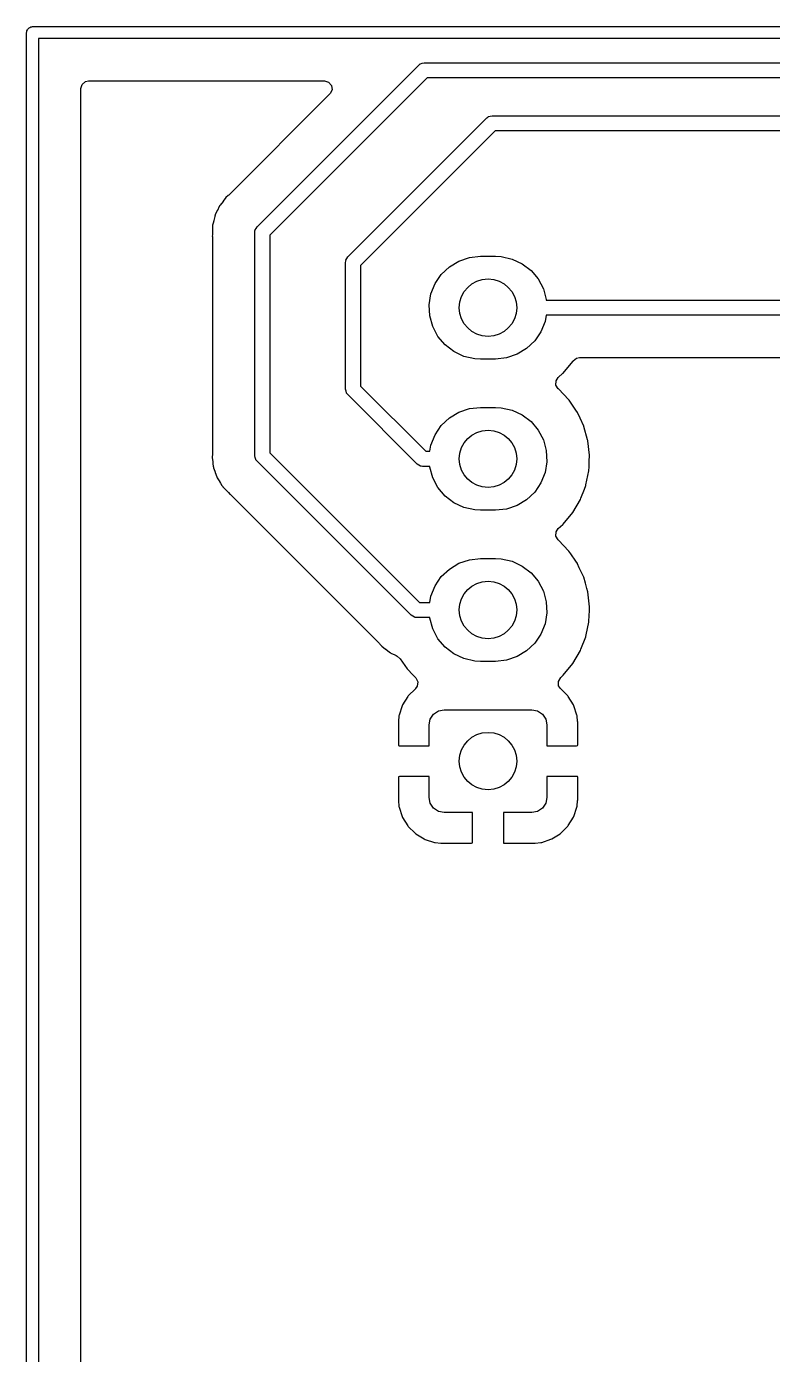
# Model space of a CAD drawing. Extents: x 20.1 to 80.3, y -80.1 to -19.9.
# Drawn here: x 20.1 to 32.44, y -41.86 to -19.9 of the extents above; entities that cross this region are included whole.
import ezdxf

# ---------------------------------------------------------------- set-up
doc = ezdxf.new("R2010")
doc.units = 0
doc.layers.add('BLACK', color=7, linetype='CONTINUOUS')

msp = doc.modelspace()

# ---------------------------------------------------------------- linework, layer by layer
at = {"layer": 'BLACK', "linetype": 'CONTINUOUS'}
for p, q in [((20.1, -20), (20.1049, -19.9849)), ((20.1049, -19.9691), (20.1142, -19.9563)), ((20.1049, -19.9849), (20.1049, -19.9691)), ((20.1142, -19.9563), (20.1191, -19.9412)), ((20.1191, -19.9412), (20.1319, -19.9319)), ((20.1319, -19.9319), (20.1412, -19.9191)), ((20.1412, -19.9191), (20.1563, -19.9142)), ((20.1563, -19.9142), (20.1691, -19.9049)), ((20.1691, -19.9049), (20.1849, -19.9049)), ((20.1849, -19.9049), (20.2, -19.9)), ((20.2, -19.9), (80.2, -19.9)), ((20.1, -80), (20.1, -20)), ((20.3, -20.1), (20.3, -79.9)), ((80.1, -20.1), (20.3, -20.1)), ((23.9116, -23.2116), (26.5871, -20.5361)), ((26.5871, -20.5361), (26.6049, -20.5228)), ((26.6049, -20.5228), (26.6079, -20.5193)), ((26.6079, -20.5193), (26.6107, -20.5185)), ((26.6107, -20.5185), (26.6158, -20.5147)), ((26.6158, -20.5147), (26.6459, -20.5082)), ((26.6459, -20.5082), (26.6755, -20.4995)), ((26.6755, -20.4995), (75.1245, -20.4995)), ((21, -20.926), (21.02, -20.8579)), ((21.02, -20.8579), (21.0737, -20.8114)), ((21.0737, -20.8114), (21.126, -20.8)), ((21.126, -20.8), (25.0284, -20.8)), ((26.7273, -20.7495), (24.125, -23.3518)), ((25.0284, -20.8), (25.0965, -20.82)), ((25.0965, -20.82), (25.143, -20.8737)), ((75.0727, -20.7495), (26.7273, -20.7495)), ((21, -57.4284), (21, -20.926)), ((25.1175, -21.0151), (23.4446, -22.688)), ((25.1236, -21.0085), (25.1175, -21.0151)), ((25.1531, -20.9439), (25.1236, -21.0085)), ((25.143, -20.8737), (25.1531, -20.9439)), ((25.4116, -23.7116), (27.7116, -21.4116)), ((27.7116, -21.4116), (27.7294, -21.3983)), ((27.7294, -21.3983), (27.7325, -21.3948)), ((27.7325, -21.3948), (27.7352, -21.394)), ((27.7352, -21.394), (27.7404, -21.3901)), ((27.7404, -21.3901), (27.7705, -21.3837)), ((27.7705, -21.3837), (27.8, -21.375)), ((27.8, -21.375), (73.8, -21.375)), ((27.8518, -21.625), (25.625, -23.8518)), ((73.7482, -21.625), (27.8518, -21.625)), ((23.3494, -22.7918), (23.3005, -22.8526)), ((23.3512, -22.7894), (23.3494, -22.7918)), ((23.3987, -22.7274), (23.3512, -22.7894)), ((23.4368, -22.6951), (23.3987, -22.7274)), ((23.4446, -22.688), (23.4368, -22.6951)), ((23.2124, -23.0391), (23.1969, -23.1086)), ((23.2139, -23.0324), (23.2124, -23.0391)), ((23.2124, -23.0391), (23.2124, -23.0391)), ((23.2168, -23.0262), (23.2139, -23.0324)), ((23.2176, -23.024), (23.2168, -23.0262)), ((23.2177, -23.0234), (23.2176, -23.024)), ((23.218, -23.0227), (23.2177, -23.0234)), ((23.2182, -23.0222), (23.218, -23.0227)), ((23.2191, -23.0199), (23.2182, -23.0222)), ((23.2207, -23.0133), (23.2191, -23.0199)), ((23.2554, -22.9434), (23.2207, -23.0133)), ((23.2567, -22.9406), (23.2554, -22.9434)), ((23.2869, -22.876), (23.2567, -22.9406)), ((23.2897, -22.8698), (23.2869, -22.876)), ((23.2939, -22.8644), (23.2897, -22.8698)), ((23.2951, -22.8624), (23.2939, -22.8644)), ((23.2954, -22.8619), (23.2951, -22.8624)), ((23.2958, -22.8612), (23.2954, -22.8619)), ((23.2961, -22.8608), (23.2958, -22.8612)), ((23.2974, -22.8587), (23.2961, -22.8608)), ((23.3005, -22.8526), (23.2974, -22.8587)), ((23.1748, -23.2074), (23.1745, -23.2129)), ((23.1745, -23.2129), (23.1745, -23.2863)), ((23.1759, -23.2024), (23.1748, -23.2074)), ((23.1766, -23.1976), (23.1759, -23.2024)), ((23.1768, -23.1965), (23.1766, -23.1976)), ((23.1771, -23.1941), (23.1768, -23.1965)), ((23.1773, -23.1873), (23.1771, -23.1941)), ((23.186, -23.1524), (23.1773, -23.1873)), ((23.1962, -23.1116), (23.186, -23.1524)), ((23.1969, -23.1086), (23.1962, -23.1116)), ((23.875, -23.3), (23.8782, -23.278)), ((23.8779, -23.2734), (23.8792, -23.2709)), ((23.8782, -23.278), (23.8779, -23.2734)), ((23.8792, -23.2709), (23.8801, -23.2645)), ((23.8801, -23.2645), (23.8968, -23.2386)), ((23.8968, -23.2386), (23.9116, -23.2116)), ((23.1729, -23.3459), (23.1723, -23.3666)), ((23.1723, -23.3666), (23.1736, -23.3733)), ((23.1745, -23.2898), (23.1729, -23.3459)), ((23.1736, -23.3733), (23.1741, -23.3796)), ((23.1741, -23.3796), (23.1745, -23.3897)), ((23.1745, -23.2863), (23.1745, -23.2898)), ((23.1745, -23.3897), (23.1745, -26.96)), ((23.875, -27), (23.875, -23.3)), ((24.125, -23.3518), (24.125, -26.9482)), ((25.3968, -23.7386), (25.4116, -23.7116)), ((27.251, -23.7784), (27.425, -23.7198)), ((27.425, -23.7198), (27.6075, -23.7)), ((27.6075, -23.7), (27.8575, -23.7)), ((27.8575, -23.7), (27.9522, -23.7053)), ((27.9522, -23.7053), (28.1314, -23.7453)), ((25.375, -23.8), (25.3782, -23.778)), ((25.375, -25.9), (25.375, -23.8)), ((25.3779, -23.7734), (25.3792, -23.7709)), ((25.3782, -23.778), (25.3779, -23.7734)), ((25.3792, -23.7709), (25.3801, -23.7645)), ((25.3801, -23.7645), (25.3968, -23.7386)), ((25.625, -23.8518), (25.625, -25.8482)), ((26.9602, -23.9991), (27.0936, -23.8729)), ((27.0936, -23.8729), (27.251, -23.7784)), ((28.1314, -23.7453), (28.2978, -23.8229)), ((28.2978, -23.8229), (28.4437, -23.9345)), ((28.4437, -23.9345), (28.5622, -24.0747)), ((26.7888, -24.3214), (26.857, -24.1509)), ((26.857, -24.1509), (26.9602, -23.9991)), ((28.5622, -24.0747), (28.6478, -24.2371)), ((26.7588, -24.5026), (26.7888, -24.3214)), ((28.6478, -24.2371), (28.6966, -24.4141)), ((26.7684, -24.6859), (26.7588, -24.5026)), ((28.6966, -24.4141), (28.6971, -24.425)), ((28.6971, -24.425), (35.1017, -24.425)), ((26.8172, -24.8629), (26.7684, -24.6859)), ((28.6762, -24.7786), (28.608, -24.9491)), ((28.6933, -24.675), (28.6762, -24.7786)), ((35.147, -24.675), (28.6933, -24.675)), ((26.9028, -25.0253), (26.8172, -24.8629)), ((27.0213, -25.1655), (26.9028, -25.0253)), ((28.608, -24.9491), (28.5048, -25.1009)), ((27.1672, -25.2771), (27.0213, -25.1655)), ((28.3714, -25.227), (28.214, -25.3216)), ((28.5048, -25.1009), (28.3714, -25.227)), ((27.3336, -25.3547), (27.1672, -25.2771)), ((27.5128, -25.3947), (27.3336, -25.3547)), ((27.6075, -25.4), (27.5128, -25.3947)), ((27.8575, -25.4), (27.6075, -25.4)), ((28.04, -25.3802), (27.8575, -25.4)), ((28.214, -25.3216), (28.04, -25.3802)), ((28.9765, -25.6306), (29.1348, -25.4378)), ((29.1348, -25.4378), (29.1374, -25.4334)), ((29.1374, -25.4334), (29.14, -25.4296)), ((29.14, -25.4296), (29.1953, -25.3851)), ((29.1953, -25.3851), (29.2435, -25.3755)), ((29.2435, -25.3755), (34.6848, -25.3755)), ((28.8949, -25.7024), (28.9727, -25.6339)), ((28.9727, -25.6339), (28.9765, -25.6306)), ((25.3837, -25.9295), (25.375, -25.9)), ((25.625, -25.8482), (26.7018, -26.925)), ((28.8567, -25.8301), (28.8581, -25.7592)), ((28.894, -25.8906), (28.8567, -25.8301)), ((28.8581, -25.7592), (28.8949, -25.7024)), ((28.8943, -25.8909), (28.894, -25.8906)), ((28.8984, -25.894), (28.8943, -25.8909)), ((29.0698, -26.0753), (28.8984, -25.894)), ((25.3901, -25.9596), (25.3837, -25.9295)), ((25.394, -25.9648), (25.3901, -25.9596)), ((25.3948, -25.9675), (25.394, -25.9648)), ((25.3983, -25.9706), (25.3948, -25.9675)), ((25.4116, -25.9884), (25.3983, -25.9706)), ((26.5616, -27.1384), (25.4116, -25.9884)), ((29.0726, -26.0795), (29.0698, -26.0753)), ((29.1842, -26.2436), (29.0726, -26.0795)), ((27.0936, -26.3729), (27.251, -26.2784)), ((27.251, -26.2784), (27.425, -26.2198)), ((27.425, -26.2198), (27.6075, -26.2)), ((27.6075, -26.2), (27.8575, -26.2)), ((27.8575, -26.2), (27.9522, -26.2053)), ((27.9522, -26.2053), (28.1314, -26.2453)), ((28.1314, -26.2453), (28.2978, -26.3229)), ((28.2978, -26.3229), (28.4437, -26.4345)), ((29.21, -26.2817), (29.1842, -26.2436)), ((29.2122, -26.2862), (29.21, -26.2817)), ((29.2544, -26.3769), (29.2122, -26.2862)), ((29.2122, -26.2862), (29.2122, -26.2862)), ((26.857, -26.6509), (26.9602, -26.4991)), ((26.9602, -26.4991), (27.0936, -26.3729)), ((28.4437, -26.4345), (28.5622, -26.5747)), ((28.5622, -26.5747), (28.6478, -26.7371)), ((29.3155, -26.5078), (29.2544, -26.3769)), ((29.3169, -26.5126), (29.3155, -26.5078)), ((29.3803, -26.7368), (29.3169, -26.5126)), ((26.7888, -26.8214), (26.857, -26.6509)), ((28.6478, -26.7371), (28.6966, -26.9141)), ((29.3834, -26.7479), (29.3803, -26.7368)), ((29.384, -26.7529), (29.3834, -26.7479)), ((29.4112, -26.9878), (29.384, -26.7529)), ((23.1741, -26.9705), (23.1699, -27.0203)), ((23.1745, -26.96), (23.1741, -26.9705)), ((23.8837, -27.0295), (23.875, -27)), ((24.125, -26.9482), (26.6018, -29.425)), ((26.7018, -26.925), (26.7717, -26.925)), ((26.7717, -26.925), (26.7888, -26.8214)), ((28.6966, -26.9141), (28.7062, -27.0974)), ((29.4079, -27.0884), (29.4121, -26.9957)), ((29.4121, -26.9957), (29.4112, -26.9878)), ((23.1699, -27.0203), (23.1708, -27.027)), ((23.1708, -27.027), (23.1708, -27.0271)), ((23.1708, -27.0271), (23.1802, -27.0977)), ((23.1802, -27.0977), (23.1806, -27.1007)), ((23.1806, -27.1007), (23.1835, -27.1277)), ((23.1835, -27.1277), (23.189, -27.1783)), ((23.189, -27.1783), (23.1912, -27.1848)), ((23.1912, -27.1848), (23.1917, -27.1871)), ((23.1917, -27.1871), (23.1918, -27.1877)), ((23.1918, -27.1877), (23.192, -27.1884)), ((23.192, -27.1884), (23.1921, -27.189)), ((23.1921, -27.189), (23.1927, -27.1913)), ((23.1927, -27.1913), (23.1936, -27.1981)), ((23.1936, -27.1981), (23.213, -27.2515)), ((23.8901, -27.0596), (23.8837, -27.0295)), ((23.894, -27.0648), (23.8901, -27.0596)), ((23.8948, -27.0675), (23.894, -27.0648)), ((23.8983, -27.0706), (23.8948, -27.0675)), ((23.9116, -27.0884), (23.8983, -27.0706)), ((26.4616, -29.6384), (23.9116, -27.0884)), ((26.5886, -27.1532), (26.5616, -27.1384)), ((26.6145, -27.1699), (26.5886, -27.1532)), ((26.6209, -27.1708), (26.6145, -27.1699)), ((26.6234, -27.1721), (26.6209, -27.1708)), ((26.628, -27.1718), (26.6234, -27.1721)), ((26.65, -27.175), (26.628, -27.1718)), ((26.7679, -27.175), (26.65, -27.175)), ((26.7684, -27.1859), (26.7679, -27.175)), ((26.8172, -27.3629), (26.7684, -27.1859)), ((28.7062, -27.0974), (28.6762, -27.2786)), ((29.4008, -27.245), (29.4034, -27.1867)), ((29.4034, -27.1867), (29.4079, -27.0884)), ((23.213, -27.2515), (23.2203, -27.2714)), ((23.2203, -27.2714), (23.2213, -27.2743)), ((23.2213, -27.2743), (23.2462, -27.3483)), ((23.2462, -27.3483), (23.2497, -27.3542)), ((23.2497, -27.3542), (23.2507, -27.3563)), ((23.2507, -27.3563), (23.251, -27.3569)), ((23.251, -27.3569), (23.2513, -27.3575)), ((23.2513, -27.3575), (23.2516, -27.3581)), ((23.2516, -27.3581), (23.2526, -27.3602)), ((23.2526, -27.3602), (23.2549, -27.3666)), ((23.2549, -27.3666), (23.2968, -27.4325)), ((23.2968, -27.4325), (23.2984, -27.4351)), ((23.2984, -27.4351), (23.3091, -27.453)), ((23.3091, -27.453), (23.3325, -27.492)), ((26.9028, -27.5253), (26.8172, -27.3629)), ((28.608, -27.4491), (28.5048, -27.6009)), ((28.6762, -27.2786), (28.608, -27.4491)), ((29.3516, -27.4806), (29.3997, -27.2499)), ((29.3997, -27.2499), (29.4008, -27.245)), ((23.3325, -27.492), (23.3386, -27.502)), ((23.3386, -27.502), (23.3433, -27.507)), ((23.3433, -27.507), (23.3447, -27.5089)), ((23.3447, -27.5089), (23.3454, -27.5098)), ((23.3454, -27.5098), (23.3483, -27.5137)), ((23.3483, -27.5137), (23.3511, -27.518)), ((23.3511, -27.518), (23.3547, -27.5221)), ((23.3547, -27.5221), (23.4066, -27.574)), ((23.4066, -27.574), (23.4091, -27.5766)), ((23.4091, -27.5766), (23.4399, -27.6092)), ((23.4399, -27.6092), (23.4618, -27.6324)), ((23.4618, -27.6324), (23.4675, -27.6362)), ((23.4675, -27.6362), (23.4723, -27.6403)), ((23.4723, -27.6403), (23.4797, -27.6472)), ((23.4797, -27.6472), (25.938, -30.1054)), ((27.0213, -27.6655), (26.9028, -27.5253)), ((27.1672, -27.7771), (27.0213, -27.6655)), ((28.5048, -27.6009), (28.3714, -27.727)), ((29.2677, -27.703), (29.3259, -27.5513)), ((29.3259, -27.5513), (29.3498, -27.4892)), ((29.3498, -27.4892), (29.3516, -27.4806)), ((27.3336, -27.8547), (27.1672, -27.7771)), ((27.5128, -27.8947), (27.3336, -27.8547)), ((28.04, -27.8802), (27.8575, -27.9)), ((28.214, -27.8216), (28.04, -27.8802)), ((28.3714, -27.727), (28.214, -27.8216)), ((29.1348, -27.9378), (29.2603, -27.7221)), ((29.2603, -27.7221), (29.2677, -27.703)), ((27.6075, -27.9), (27.5128, -27.8947)), ((27.8575, -27.9), (27.6075, -27.9)), ((28.9765, -28.1306), (29.1348, -27.9378)), ((28.8567, -28.3301), (28.8581, -28.2592)), ((28.894, -28.3906), (28.8567, -28.3301)), ((28.8581, -28.2592), (28.8949, -28.2024)), ((28.8949, -28.2024), (28.9727, -28.1339)), ((28.9727, -28.1339), (28.9765, -28.1306)), ((28.8943, -28.3909), (28.894, -28.3906)), ((28.8984, -28.394), (28.8943, -28.3909)), ((29.0698, -28.5753), (28.8984, -28.394)), ((27.251, -28.7784), (27.425, -28.7198)), ((27.425, -28.7198), (27.6075, -28.7)), ((27.6075, -28.7), (27.8575, -28.7)), ((27.8575, -28.7), (27.9522, -28.7053)), ((27.9522, -28.7053), (28.1314, -28.7453)), ((28.1314, -28.7453), (28.2978, -28.8229)), ((29.1015, -28.6219), (29.0698, -28.5753)), ((29.1842, -28.7436), (29.1015, -28.6219)), ((29.21, -28.7817), (29.1842, -28.7436)), ((26.9602, -28.9991), (27.0936, -28.8729)), ((27.0936, -28.8729), (27.251, -28.7784)), ((28.2978, -28.8229), (28.4437, -28.9345)), ((28.4437, -28.9345), (28.5622, -29.0747)), ((29.2122, -28.7862), (29.21, -28.7817)), ((29.2427, -28.8517), (29.2122, -28.7862)), ((29.2122, -28.7862), (29.2122, -28.7862)), ((29.3155, -29.0078), (29.2427, -28.8517)), ((26.7888, -29.3214), (26.857, -29.1509)), ((26.857, -29.1509), (26.9602, -28.9991)), ((28.5622, -29.0747), (28.6478, -29.2371)), ((29.343, -29.1049), (29.3155, -29.0078)), ((29.3692, -29.1974), (29.343, -29.1049)), ((29.3834, -29.2479), (29.3692, -29.1974)), ((26.6018, -29.425), (26.7717, -29.425)), ((26.7717, -29.425), (26.7888, -29.3214)), ((28.6478, -29.2371), (28.6966, -29.4141)), ((28.6966, -29.4141), (28.7062, -29.5974)), ((29.4121, -29.4957), (29.3834, -29.2479)), ((26.4886, -29.6532), (26.4616, -29.6384)), ((28.7062, -29.5974), (28.6762, -29.7786)), ((29.4012, -29.7363), (29.4091, -29.5613)), ((29.4091, -29.5613), (29.4121, -29.4957)), ((26.5145, -29.6699), (26.4886, -29.6532)), ((26.5209, -29.6708), (26.5145, -29.6699)), ((26.5234, -29.6721), (26.5209, -29.6708)), ((26.528, -29.6718), (26.5234, -29.6721)), ((26.55, -29.675), (26.528, -29.6718)), ((26.7679, -29.675), (26.55, -29.675)), ((26.7684, -29.6859), (26.7679, -29.675)), ((26.8172, -29.8629), (26.7684, -29.6859)), ((26.9028, -30.0253), (26.8172, -29.8629)), ((28.6762, -29.7786), (28.608, -29.9491)), ((29.3558, -29.9601), (29.3997, -29.7499)), ((29.3997, -29.7499), (29.4008, -29.745)), ((29.4008, -29.745), (29.4012, -29.7363)), ((27.0213, -30.1655), (26.9028, -30.0253)), ((28.608, -29.9491), (28.5048, -30.1009)), ((29.2697, -30.1979), (29.3479, -29.9939)), ((29.3479, -29.9939), (29.3498, -29.9892)), ((29.3498, -29.9892), (29.3558, -29.9601)), ((25.938, -30.1054), (25.9451, -30.1132)), ((25.9451, -30.1132), (25.9774, -30.1513)), ((25.9774, -30.1513), (26.0394, -30.1988)), ((26.0394, -30.1988), (26.0418, -30.2006)), ((26.0418, -30.2006), (26.1026, -30.2495)), ((26.1026, -30.2495), (26.1087, -30.2526)), ((26.1087, -30.2526), (26.1108, -30.2539)), ((26.1108, -30.2539), (26.1112, -30.2542)), ((26.1112, -30.2542), (26.1119, -30.2546)), ((26.1119, -30.2546), (26.1124, -30.2549)), ((26.1124, -30.2549), (26.1144, -30.2561)), ((26.1144, -30.2561), (26.1198, -30.2603)), ((26.1198, -30.2603), (26.126, -30.2631)), ((26.126, -30.2631), (26.126, -30.2632)), ((26.126, -30.2632), (26.1906, -30.2933)), ((26.1906, -30.2933), (26.1934, -30.2946)), ((26.1934, -30.2946), (26.2119, -30.3038)), ((26.2119, -30.3038), (26.2323, -30.3139)), ((27.1672, -30.2771), (27.0213, -30.1655)), ((27.3336, -30.3547), (27.1672, -30.2771)), ((28.3714, -30.227), (28.214, -30.3216)), ((28.5048, -30.1009), (28.3714, -30.227)), ((29.1348, -30.4378), (29.2603, -30.2221)), ((29.2603, -30.2221), (29.2697, -30.1979)), ((26.2323, -30.3139), (26.2805, -30.356)), ((26.2805, -30.356), (26.3952, -30.5247)), ((26.3952, -30.5247), (26.4953, -30.6306)), ((27.5128, -30.3947), (27.3336, -30.3547)), ((27.6075, -30.4), (27.5128, -30.3947)), ((27.8575, -30.4), (27.6075, -30.4)), ((28.04, -30.3802), (27.8575, -30.4)), ((28.214, -30.3216), (28.04, -30.3802)), ((28.9765, -30.6306), (29.1348, -30.4378)), ((26.4953, -30.6306), (26.5374, -30.6751)), ((26.5374, -30.6751), (26.5697, -30.7383)), ((26.5697, -30.7383), (26.5626, -30.809)), ((28.8963, -30.7313), (28.9354, -30.6668)), ((28.8996, -30.8023), (28.8963, -30.7313)), ((28.9354, -30.6668), (28.9727, -30.6339)), ((28.9727, -30.6339), (28.9765, -30.6306)), ((28.9727, -30.6339), (28.9727, -30.6339)), ((26.5335, -30.8519), (26.4138, -30.9718)), ((26.5626, -30.809), (26.5318, -30.8502)), ((26.5318, -30.8502), (26.5335, -30.8519)), ((28.9327, -30.8489), (28.8996, -30.8023)), ((28.9305, -30.8511), (28.9327, -30.8489)), ((29.0504, -30.9708), (28.9305, -30.8511)), ((26.3135, -31.1344), (26.2624, -31.2887)), ((26.3197, -31.1212), (26.3135, -31.1344)), ((26.4047, -30.9832), (26.3197, -31.1212)), ((26.4138, -30.9718), (26.4047, -30.9832)), ((29.0594, -30.9822), (29.0504, -30.9708)), ((29.1447, -31.12), (29.0594, -30.9822)), ((29.1509, -31.1332), (29.1447, -31.12)), ((29.2024, -31.2874), (29.1509, -31.1332)), ((26.2498, -31.3964), (26.2495, -31.4029)), ((26.2495, -31.4029), (26.2495, -31.7779)), ((26.2595, -31.3021), (26.2498, -31.3964)), ((26.2624, -31.2887), (26.2595, -31.3021)), ((26.7575, -31.45), (26.7765, -31.3543)), ((26.7765, -31.3543), (26.8307, -31.2732)), ((26.8307, -31.2732), (26.9118, -31.219)), ((26.9118, -31.219), (27.0075, -31.2)), ((27.0075, -31.2), (28.4575, -31.2)), ((28.4575, -31.2), (28.5532, -31.219)), ((28.5532, -31.219), (28.6343, -31.2732)), ((28.6343, -31.2732), (28.6885, -31.3543)), ((28.6885, -31.3543), (28.7075, -31.45)), ((29.2052, -31.3008), (29.2024, -31.2874)), ((29.2152, -31.3964), (29.2052, -31.3008)), ((29.2155, -31.4029), (29.2152, -31.3964)), ((29.2155, -31.7825), (29.2155, -31.4029)), ((26.7575, -31.796), (26.7575, -31.45)), ((28.7075, -31.45), (28.7075, -31.796)), ((26.2495, -31.7779), (26.254, -31.7931)), ((26.254, -31.7931), (26.2554, -31.7943)), ((26.2554, -31.7943), (26.263, -31.796)), ((26.263, -31.796), (26.7575, -31.796)), ((28.7075, -31.796), (29.1974, -31.796)), ((29.1974, -31.796), (29.2126, -31.7915)), ((29.2126, -31.7915), (29.2138, -31.7901)), ((29.2138, -31.7901), (29.2155, -31.7825)), ((26.2512, -32.3099), (26.2495, -32.3175)), ((26.2495, -32.3175), (26.2495, -32.6971)), ((26.2524, -32.3085), (26.2512, -32.3099)), ((26.2676, -32.304), (26.2524, -32.3085)), ((26.7575, -32.304), (26.2676, -32.304)), ((26.7575, -32.65), (26.7575, -32.304)), ((29.202, -32.304), (28.7075, -32.304)), ((28.7075, -32.304), (28.7075, -32.65)), ((29.2096, -32.3057), (29.202, -32.304)), ((29.211, -32.3069), (29.2096, -32.3057)), ((29.2155, -32.3221), (29.211, -32.3069)), ((29.2155, -32.6971), (29.2155, -32.3221)), ((26.2495, -32.6971), (26.2498, -32.7036)), ((26.2498, -32.7036), (26.2598, -32.7992)), ((26.7765, -32.7457), (26.7575, -32.65)), ((28.7075, -32.65), (28.6885, -32.7457)), ((29.2055, -32.7979), (29.2152, -32.7036)), ((29.2152, -32.7036), (29.2155, -32.6971)), ((26.2598, -32.7992), (26.2626, -32.8126)), ((26.2626, -32.8126), (26.3141, -32.9668)), ((26.8307, -32.8268), (26.7765, -32.7457)), ((26.9118, -32.881), (26.8307, -32.8268)), ((27.0075, -32.9), (26.9118, -32.881)), ((27.4785, -32.9), (27.0075, -32.9)), ((27.4785, -33.3945), (27.4785, -32.9)), ((28.4575, -32.9), (27.9865, -32.9)), ((27.9865, -32.9), (27.9865, -33.3899)), ((28.5532, -32.881), (28.4575, -32.9)), ((28.6343, -32.8268), (28.5532, -32.881)), ((28.6885, -32.7457), (28.6343, -32.8268)), ((29.1515, -32.9656), (29.2026, -32.8113)), ((29.2026, -32.8113), (29.2055, -32.7979)), ((26.3141, -32.9668), (26.3203, -32.98)), ((26.3203, -32.98), (26.4056, -33.1178)), ((26.4056, -33.1178), (26.4146, -33.1292)), ((26.4146, -33.1292), (26.5293, -33.2437)), ((28.9367, -33.2429), (29.0512, -33.1282)), ((29.0512, -33.1282), (29.0603, -33.1168)), ((29.0603, -33.1168), (29.1453, -32.9788)), ((29.1453, -32.9788), (29.1515, -32.9656)), ((26.5293, -33.2437), (26.5407, -33.2528)), ((26.5407, -33.2528), (26.6787, -33.3378)), ((26.6787, -33.3378), (26.6919, -33.344)), ((26.6919, -33.344), (26.8462, -33.3951)), ((28.6201, -33.3949), (28.7743, -33.3434)), ((28.7743, -33.3434), (28.7875, -33.3372)), ((28.7875, -33.3372), (28.9253, -33.2519)), ((28.9253, -33.2519), (28.9367, -33.2429)), ((26.8462, -33.3951), (26.8596, -33.398)), ((26.8596, -33.398), (26.9539, -33.4077)), ((26.9539, -33.4077), (26.9604, -33.408)), ((26.9604, -33.408), (27.4604, -33.408)), ((27.4604, -33.408), (27.4756, -33.4035)), ((27.4756, -33.4035), (27.4768, -33.4021)), ((27.4768, -33.4021), (27.4785, -33.3945)), ((27.9865, -33.3899), (27.991, -33.4051)), ((27.991, -33.4051), (27.9924, -33.4063)), ((27.9924, -33.4063), (28, -33.408)), ((28, -33.408), (28.5046, -33.408)), ((28.5046, -33.408), (28.5111, -33.4077)), ((28.5111, -33.4077), (28.6067, -33.3977)), ((28.6067, -33.3977), (28.6201, -33.3949))]:
    msp.add_line(p, q, dxfattribs=at)
at = {"layer": 'BLACK'}
for centre in [(27.7325, -24.55), (27.7325, -27.05), (27.7325, -29.55), (27.7325, -32.05)]:
    msp.add_circle(centre, 0.475, dxfattribs=at)

doc.saveas('drawing.dxf')
